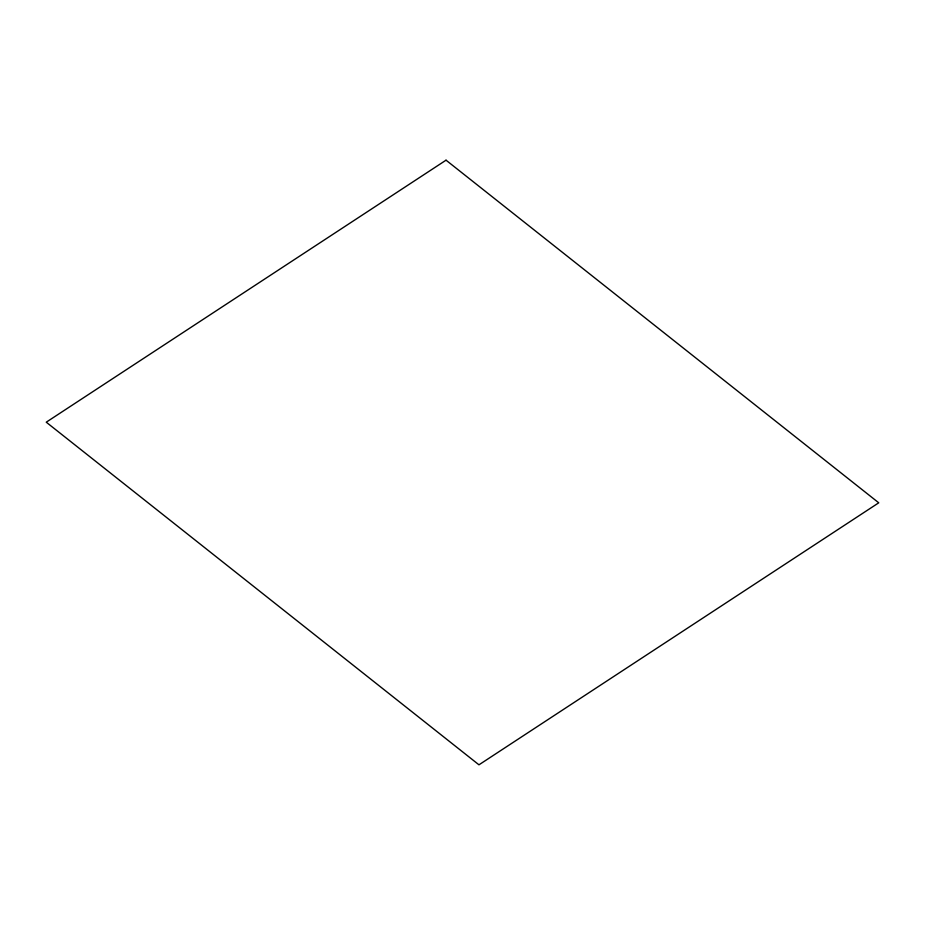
<?xml version="1.0" encoding="UTF-8"?>
<svg xmlns="http://www.w3.org/2000/svg" width="925" height="925" viewBox="0 0 925 925"><rect width="100%" height="100%" fill="white"/><g stroke="black" fill="none" stroke-linecap="round" stroke-linejoin="round"><path stroke-width="1.39" d="M446.035 160.187L46.25 422.193L478.965 764.813L878.75 502.807L446.035 160.187"/></g></svg>
